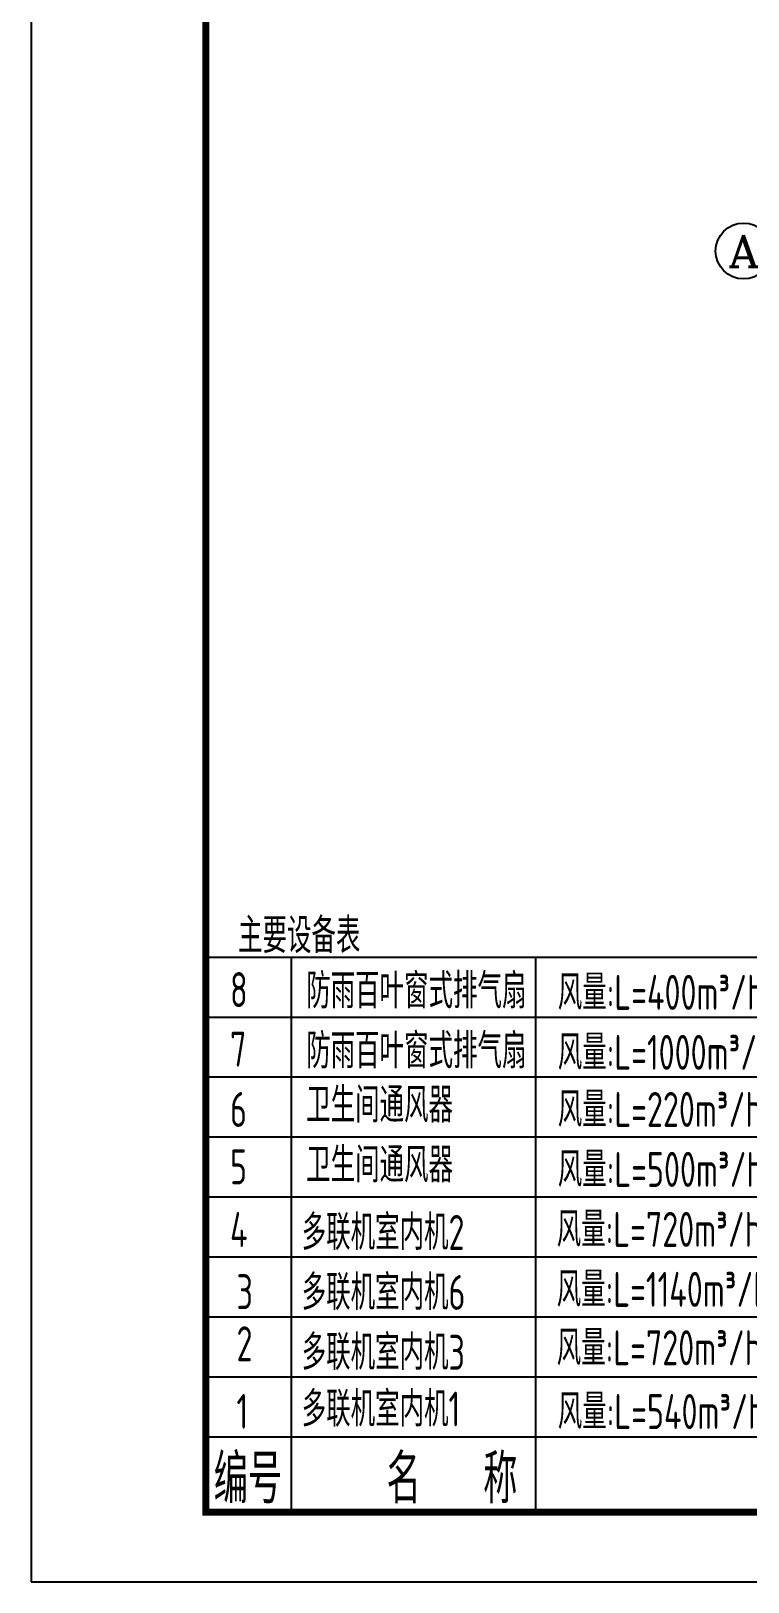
# Model space of a CAD drawing. Extents: x 1738143 to 1822243, y -608375 to -303375.
# Drawn here: x 1738143 to 1748399, y -546975 to -524786 of the extents above; entities that cross this region are included whole.
import ezdxf
from ezdxf.enums import TextEntityAlignment as Align

# ---------------------------------------------------------------- set-up
doc = ezdxf.new("R2010")
doc.units = 0
doc.header["$LTSCALE"] = 1000
doc.header["$MEASUREMENT"] = 0
for name, color, linetype in [('AXIS', 3, 'Continuous'), ('AXIS_TEXT', 7, 'Continuous'), ('C-sheet(通用-图框)', 7, 'Continuous'), ('PUB_TEXT', 7, 'Continuous'), ('TK', 4, 'Continuous'), ('采暖', 7, 'Continuous')]:
    doc.layers.add(name, color=color, linetype=linetype)
doc.styles.add('_TCH_AXIS', font='COMPLEX', dxfattribs={"bigfont": 'GBCBIG'})
doc.styles.add('COMPLEX', font='COMPLEX')
doc.styles.add('HZTXT1', font='romans.shx', dxfattribs={"width": 0.7, "bigfont": 'GBHZFS.SHX'})
doc.styles.get("Standard").update_dxf_attribs({"font": 'gbenor.shx', "bigfont": 'gbcbig.shx'})
doc.styles.add('TSSD_Dimension', font='tssdeng.shx', dxfattribs={"width": 0.7, "bigfont": 'hztxt.shx'})
doc.styles.add('TSSD_Rein', font='Tssdeng.shx', dxfattribs={"width": 0.7, "bigfont": 'hztxt.shx'})

# ---------------------------------------------------------------- blocks, each defined once
blk = doc.blocks.new('_AXISO')
blk.add_circle((0, 0), 0.5)
at = {"layer": 'AXIS_TEXT', "style": 'COMPLEX', "width": 1.041667}
blk.add_attdef('A', text='', height=0.56, dxfattribs=at).set_placement((-0.25, -0.28), (0.25, -0.28), align=Align.FIT)
blk = doc.blocks.new('A$C67117B41')
at = {"layer": 'AXIS'}
ref = blk.add_blockref('_AXISO', (-38900.9, -7493.8), dxfattribs=dict(at, xscale=800, yscale=800, zscale=800))
ref.add_attrib('A', 'A', dxfattribs={"layer": 'AXIS_TEXT', "height": 452.5, "style": '_TCH_AXIS', "width": 1.166667}).set_placement((-39127.1, -7720), (-38674.6, -7720), align=Align.FIT)
blk = doc.blocks.new('*U633')
at = {"color": 3}
blk.add_lwpolyline([(-84100, 0), (0, 0), (0, 59400), (-84100, 59400)], close=True, dxfattribs=at)
at = {"color": 3, "const_width": 100}
blk.add_lwpolyline([(-81600, 1000), (-1000, 1000), (-1000, 58400), (-81600, 58400)], close=True, dxfattribs=at)
at = {"layer": 'TK', "color": 4, "style": 'HZTXT1'}
for tag, height, width, p in [('项目负责1', 400, 0.6, (-4500, 19196)), ('项目负责2', 400, 0.6, (-4500, 18296)), ('专责', 400, 0.6, (-4500, 17396)), ('审定', 400, 0.6, (-4500, 16496)), ('审核', 400, 0.6, (-4500, 15596)), ('校对', 400, 0.6, (-4500, 14696)), ('设计', 400, 0.6, (-4500, 13796)), ('绘图', 400, 0.6, (-4500, 12896)), ('建设单位', 450, 0.6, (-4500, 11050)), ('工号', 400, 0.5, (-5501, 3507)), ('版次', 400, 0.7, (-2138, 3498)), ('阶段', 400, 0.7, (-2138, 2498)), ('比例', 400, 0.7, (-5491, 1513)), ('日期', 400, 0.7, (-2138, 1498))]:
    blk.add_attdef(tag, text='', height=height, dxfattribs=dict(at, width=width)).set_placement(p, align=Align.MIDDLE)
at = {"layer": 'TK', "color": 1, "lineweight": -3, "style": 'HZTXT1', "width": 0.6}
blk.add_attdef('工程名称', text='', height=450, dxfattribs=at).set_placement((-4500, 9050), align=Align.MIDDLE)
at = {"layer": 'TK', "color": 4, "lineweight": -3, "style": 'HZTXT1', "width": 0.6}
blk.add_attdef('子项名称', text='', height=450, dxfattribs=at).set_placement((-4500, 7050), align=Align.MIDDLE)
at = {"layer": 'TK', "color": 1, "lineweight": -3, "width": 0.6, "flags": 104}
blk.add_attdef('图名', text='', height=400, dxfattribs=at).set_placement((-4558, 4958), align=Align.MIDDLE_CENTER)
at = {"layer": 'TK', "color": 1, "style": 'HZTXT1', "width": 0.7}
blk.add_attdef('图号', text='', height=400, dxfattribs=at).set_placement((-5491, 2513), align=Align.MIDDLE)

msp = doc.modelspace()

# ---------------------------------------------------------------- linework, layer by layer
at = {"layer": 'C-sheet(通用-图框)'}
msp.add_line((1740642.9, -537176.2), (1740642.9, -545974.9), dxfattribs=at)
at = {"layer": '采暖'}
for p, q in [((1740642.9, -538034.2), (1776994.4, -538034.2)), ((1741864.8, -538034.2), (1741864.8, -545974.9)), ((1745357.5, -538034.2), (1745357.5, -545974.9)), ((1740642.9, -538892.2), (1776994.4, -538892.2)), ((1740642.9, -539750.2), (1776994.4, -539750.2)), ((1740642.9, -540608.2), (1776994.4, -540608.2)), ((1740642.9, -541466.2), (1776994.4, -541466.2)), ((1740642.9, -541466.2), (1776994.4, -541466.2)), ((1740642.9, -541466.2), (1776994.4, -541466.2)), ((1740642.9, -542324.2), (1776994.4, -542324.2)), ((1740642.9, -543182.2), (1776994.4, -543182.2)), ((1740642.9, -544040.2), (1776994.4, -544040.2)), ((1740642.9, -544898.2), (1776994.4, -544898.2)), ((1740642.9, -544898.2), (1776994.4, -544898.2)), ((1776994.4, -545974.9), (1740642.9, -545974.9))]:
    msp.add_line(p, q, dxfattribs=at)

# ---------------------------------------------------------------- block references
for name, p in [('*U633', (1822242.9, -546974.9)), ('A$C67117B41', (1787237.1, -520439.4))]:
    msp.add_blockref(name, p)

# ---------------------------------------------------------------- texts
at = {"layer": 'PUB_TEXT', "style": 'TSSD_Rein', "width": 0.7}
msp.add_text('主要设备表', height=500, dxfattribs=at).set_placement((1741104.7, -537977))
at = {"layer": '采暖', "style": 'TSSD_Dimension', "width": 0.7}
for s, height, p in [('8', 500, (1740989.6, -538750.5)), ('7', 500, (1740989.6, -539601.7)), ('6', 500, (1740989.6, -540464.6)), ('5', 500, (1740989.6, -541285.9)), ('4', 500, (1740989.6, -542182.9)), ('3', 500, (1741082.7, -543071.9)), ('2', 500, (1741082.7, -543817.6)), ('1', 500, (1741082.7, -544784.2)), ('编号', 700, (1740755.5, -545850.2)), ('名   称', 700, (1743228.9, -545850.2))]:
    msp.add_text(s, height=height, dxfattribs=at).set_placement(p)
at = {"layer": '采暖', "char_height": 500, "width": 28472.73, "line_spacing_factor": 0.96, "style": 'TSSD_Dimension'}
for s, insert, attachment_point in [('防雨百叶窗式排气扇', (1742079.4, -538268.7), 1), ('风量:L=400m{\\fISOCPEUR|b0|i0|c0|p34;³}/h，功率:N=25W，预留洞：300*300，梁下安装。', (1745678.1, -538289.4), 1), ('防雨百叶窗式排气扇', (1742079.4, -539126.7), 1), ('风量:L=1000m{\\fISOCPEUR|b0|i0|c0|p34;³}/h，功率:N=60W，预留洞：350*350，梁下安装。', (1745678.1, -539147.4), 1), ('{\\W0.7;\\P卫生间通风器}', (1742079.4, -539101.3), 1), ('风量:L=220m{\\fISOCPEUR|b0|i0|c0|p34;³}/h，功率:N=38W，风管梁下铺设。   ', (1745678.1, -539964.7), 1), ('{\\W0.7;\\P卫生间通风器}', (1742079.4, -539959.3), 1), ('风量:L=500m{\\fISOCPEUR|b0|i0|c0|p34;³}/h，功率:N=90W，风管梁下铺设。   ', (1745678.1, -540822.7), 1), ('风量:L=720m{\\fISOCPEUR|b0|i0|c0|p34;³\\Ftssdeng,tssdchn|c134;/h，功率:N=105W，冷量:Q=4.0KW，热量:Q=4.5KW，机外静压30Pa。液管/气管：%%C6.35/%%C12.7。}', (1745662.8, -541680.7), 1), ('多联机室内机2', (1742014.9, -541724), 1), ('多联机室内机6', (1742014.9, -542582), 1), ('风量:L=1140m{\\fISOCPEUR|b0|i0|c0|p34;³\\Ftssdeng,tssdchn|c134;/h，功率:N=162W，冷量:Q=6.3KW，热量:Q=7.1KW，机外静压30Pa。液管/气管：%%C9.53/%%C15.88。}', (1745662.8, -542538.7), 1), ('多联机室内机3', (1742014.9, -543440), 1), ('风量:L=720m{\\fISOCPEUR|b0|i0|c0|p34;³\\Ftssdeng,tssdchn|c134;/h，功率:N=105W，冷量:Q=4.5KW，热量:Q=5.0KW，机外静压30Pa。液管/气管：%%C6.35/%%C12.7。}', (1745662.8, -543374.3), 1), ('多联机室内机1', (1742014.9, -544755.9), 7), ('风量:L=540m{\\fISOCPEUR|b0|i0|c0|p34;³\\Ftssdeng,tssdchn|c134;/h，功率:N=58W，冷量:Q=2.8KW，热量:Q=3.2KW，机外静压30Pa。液管/气管：%%C6.35/%%C12.7。}', (1745678.1, -544802.6), 7)]:
    msp.add_mtext(s, dxfattribs=dict(at, insert=insert, attachment_point=attachment_point))

doc.saveas('drawing.dxf')
